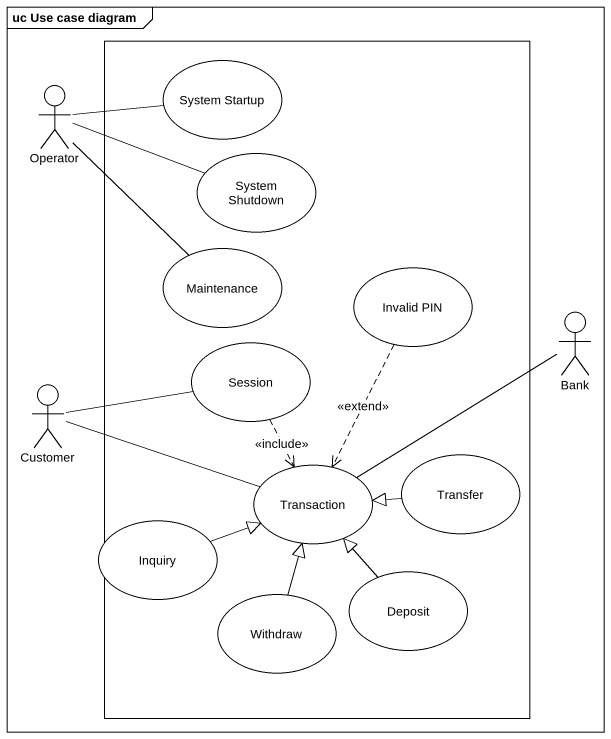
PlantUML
@startuml
mainframe uc Use case diagram
rectangle " " as rectangle1 {
  usecase "System Startup" as System_Startup
  usecase "System Shutdown" as System_Shutdown
  usecase Maintenance
  usecase "Invalid PIN" as Invalid_PIN
  usecase Session
  usecase Transfer
  usecase Transaction
  usecase Withdraw
  usecase Deposit
}
actor Operator
actor Bank
actor Customer
usecase Inquiry
Operator -right- System_Startup
Operator -right- System_Shutdown
Operator -- Maintenance
Invalid_PIN ..> Transaction : <<extend>>
Session ..> Transaction : <<include>>
Bank -left- Transaction
Customer -right- Session
Customer -right- Transaction
Transfer -left-|> Transaction
Inquiry -right-|> Transaction
Withdraw -up-|> Transaction
Deposit -up-|> Transaction
@enduml
